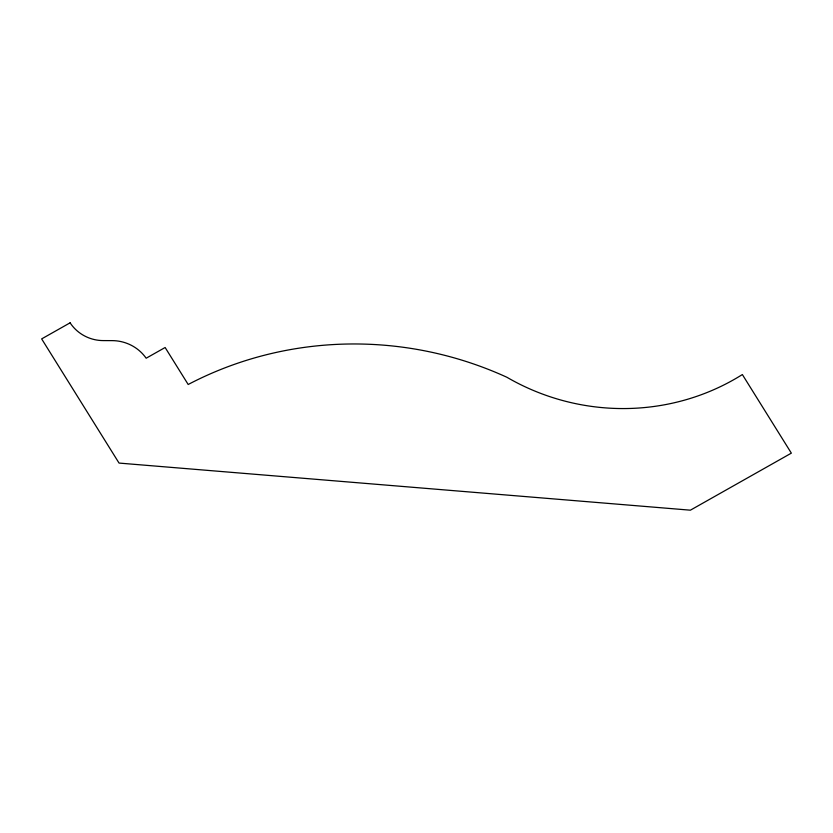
<?xml version="1.0" encoding="UTF-8"?>
<svg xmlns="http://www.w3.org/2000/svg" width="833" height="833" viewBox="0 0 833 833"><rect width="100%" height="100%" fill="white"/><g stroke="black" fill="none" stroke-linecap="round" stroke-linejoin="round"><path stroke-width="1.25" d="M70.107 322.819L41.65 338.896L119.046 463.075L690.39 510.181L791.35 453.142L742.359 374.548A222.14 212.769 14.3 0 1 506.881 377.255A352.63 337.75 14.3 0 0 188.185 384.492L165.132 347.507L146.16 358.221A40.411 38.703 14.3 0 0 112.195 340.624L103.198 340.593A38.568 36.944 14.3 0 1 70.107 322.819"/></g></svg>
